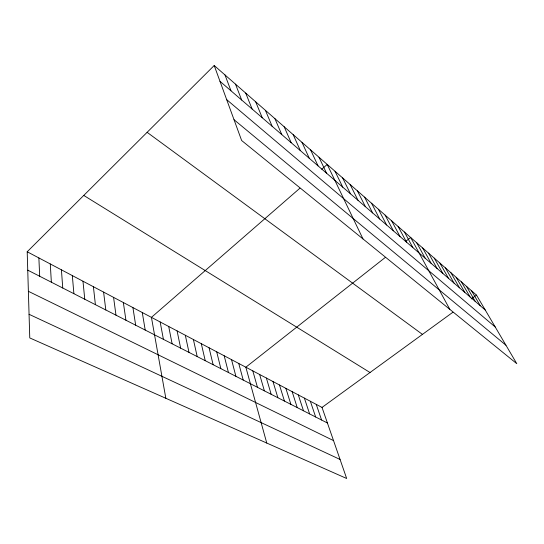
<?xml version="1.0" encoding="UTF-8"?>
<svg xmlns="http://www.w3.org/2000/svg" width="544" height="544" viewBox="0 0 544 544"><rect width="100%" height="100%" fill="white"/><g stroke="black" fill="none" stroke-linecap="round" stroke-linejoin="round"><path stroke-width="0.82" d="M27.2 251.77L322.021 407.429L346.671 478.496L29.764 337.926L27.2 251.77L214.2 65.504L476.476 295.093L516.8 363.691L241.638 140.515L214.2 65.504M299.907 188.21L151.436 317.363L165.838 398.29M321.701 169.245L327.223 164.438L362.984 238.938M385.308 257.421L245.847 367.207L266.757 443.054M405.402 241.604L410.652 237.47L449.84 309.38M322.021 407.429L452.921 312.222M471.192 298.935L476.476 295.093M29.063 314.296L340.068 459.462M28.376 291.298L333.526 440.606M27.751 270.164L327.42 422.994M83.762 195.432L370.022 372.518M147.118 132.328L422.443 334.39M234.029 119.707L505.94 345.222M226.678 99.627L495.23 326.992M219.987 81.321L485.262 310.032M471.526 290.761L480.298 305.755M466.487 286.348L475.238 301.396M461.36 281.86L470.091 296.956M456.137 277.284L464.848 292.441M450.813 272.626L459.51 287.83M445.4 267.886L454.07 283.138M439.878 263.051L448.521 278.358M434.255 258.128L442.87 273.482M428.522 253.116L437.104 268.518M422.681 248.003L431.229 263.452M416.724 242.787L425.231 258.284M404.457 232.05L412.882 247.636M398.14 226.522L406.518 242.141M391.694 220.878L400.017 236.545M385.118 215.118L393.387 230.826M378.406 209.243L386.614 224.985M371.552 203.245L379.698 219.021M364.555 197.118L372.626 212.928M357.408 190.862L365.405 206.7M350.105 184.47L358.027 200.335M342.645 177.936L350.479 193.834M335.022 171.265L342.768 187.177M319.008 157.25L326.55 173.203M310.604 149.886L318.029 165.852M301.995 142.351L309.305 158.324M293.175 134.633L300.356 150.613M284.145 126.732L291.19 142.712M274.897 118.633L281.792 134.606M265.411 110.33L272.15 126.296M255.687 101.816L262.256 117.769M245.711 93.085L252.11 109.018M235.484 84.13L241.686 100.028M224.985 74.936L230.982 90.8M316.241 404.376L321.586 420.016M310.366 401.268L315.649 416.99M304.388 398.12L309.618 413.916M298.316 394.91L303.484 410.788M292.142 391.653L297.242 407.606M285.865 388.341L290.897 404.369M279.48 384.968L284.444 401.078M272.986 381.534L277.868 397.725M266.376 378.046L271.184 394.312M259.651 374.496L264.377 390.844M252.81 370.886L257.455 387.314M238.755 363.467L243.216 380.052M231.54 359.659L235.899 376.319M224.189 355.776L228.446 372.518M216.702 351.825L220.857 368.648M209.08 347.8L213.119 364.704M201.307 343.692L205.231 360.679M193.392 339.517L197.193 356.578M185.32 335.254L188.999 352.403M177.099 330.915L180.642 348.14M168.708 326.482L172.115 343.794M160.16 321.966L163.418 339.354M142.27 312.521L145.214 330.072M132.906 307.578L135.68 325.21M123.345 302.532L125.936 320.239M113.574 297.378L115.981 315.166M103.598 292.108L105.808 309.978M93.398 286.722L95.404 304.674M82.98 281.221L84.769 299.248M72.325 275.597L73.889 293.699M61.424 269.844L62.75 288.021M50.279 263.956L51.36 282.207M38.876 257.938L39.692 276.257"/></g></svg>
